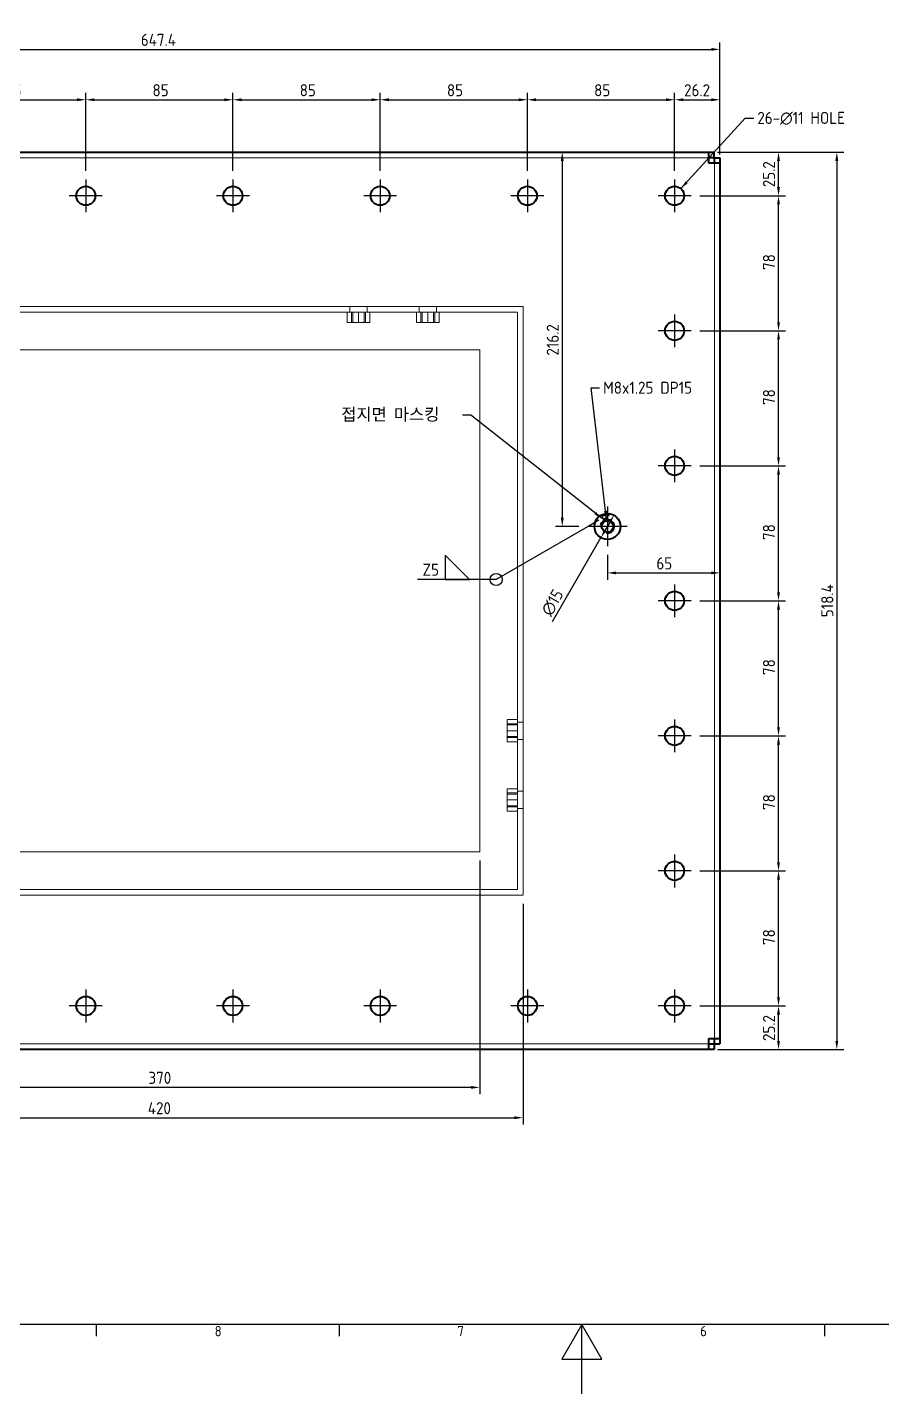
# Model space of a CAD drawing. Header units: millimetres. Extents: x 0 to 1682, y 0 to 1188.
# Drawn here: x 521 to 1014, y 0 to 789 of the extents above; entities that cross this region are included whole.
import ezdxf

# ---------------------------------------------------------------- set-up
doc = ezdxf.new("R2010")
doc.units = ezdxf.units.MM
doc.header["$LTSCALE"] = 2
doc.linetypes.add('CHAIN', pattern=[0.7087, 0.4724, -0.0591, 0.1181, -0.0591])
doc.linetypes.add('DASHED', pattern=[0.2067, 0.1654, -0.0413])
doc.layers.get('0').update_dxf_attribs({"color": 3, "lineweight": 25, "true_color": 0x00ff00})
for name, color, linetype, lineweight, true_color in [('가려진 것(ISO)', 2, 'DASHED', 18, 0xffff00), ('가시적인 것(ISO)', 3, 'Continuous', 40, 0x00ff00), ('가시적인 좁은 것(ISO)', 3, 'Continuous', 35, 0x00ff00), ('기호(ISO)', 5, 'Continuous', 25, 0x0000ff), ('중심 표식(ISO)', 1, 'Continuous', 25, 0xff0000), ('치수(ISO)', 2, 'Continuous', 25, 0xffff00)]:
    doc.layers.add(name, color=color, linetype=linetype, lineweight=lineweight, true_color=true_color)
doc.layers.add('경계(ISO)', color=7, linetype='Continuous', lineweight=25)
doc.styles.add('문자 텍스트_PSTEK_POSCO', font='isocp.shx')
doc.styles.add('치수 텍스트_PSTEK_POSCO', font='isocp.shx')
doc.dimstyles.new('치수_PSTEK_POSCO', dxfattribs={"dimscale": 2, "dimtxt": 3.5, "dimasz": 2.5, "dimexe": 2, "dimexo": 2.5, "dimgap": 1, "dimtad": 1, "dimrnd": 1e-08, "dimdsep": 46, "dimtxsty": '치수 텍스트_PSTEK_POSCO', "dimcen": 0.09, "dimdle": 10, "dimclrd": 7, "dimclre": 7, "dimclrt": 2, "dimadec": 1, "dimazin": 2, "dimtfac": 1, "dimtmove": 0, "dimatfit": 3, "dimfxl": 1, "dimtolj": 1, "dimlwd": -1, "dimlwe": -1, "dimarcsym": 0})
doc.dimstyles.new('치수_PSTEK_POSCO$7', dxfattribs={"dimscale": 2, "dimtxt": 3.5, "dimasz": 2.5, "dimexe": 2, "dimexo": 2.5, "dimgap": 1, "dimtad": 1, "dimrnd": 1e-08, "dimdsep": 46, "dimtxsty": '치수 텍스트_PSTEK_POSCO', "dimcen": 0.09, "dimdle": 10, "dimclrd": 7, "dimclre": 7, "dimclrt": 2, "dimadec": 1, "dimazin": 2, "dimtfac": 1, "dimtmove": 0, "dimatfit": 3, "dimfxl": 1, "dimtolj": 1, "dimlwd": -1, "dimlwe": -1, "dimarcsym": 0})

# ---------------------------------------------------------------- blocks, each defined once
blk = doc.blocks.new('경계 Default Border')
at = {"layer": '경계(ISO)'}
for p, q in [((280.33, 20), (280.33, 16.6)), ((350.42, 20), (350.42, 16.6)), ((490.58, 20), (490.58, 16.6))]:
    blk.add_line(p, q, dxfattribs=at)
at = {"layer": '경계(ISO)', "flags": 128}
for points in [[(20, 20), (20, 574), (821, 574), (821, 20), (20, 20)], [(420.5, 0), (420.5, 20), (414.73, 10), (426.27, 10), (420.5, 20)]]:
    blk.add_lwpolyline(points, dxfattribs=at)
at = {"layer": '경계(ISO)', "color": 2, "true_color": 0xffff00, "char_height": 3, "attachment_point": 7, "style": '문자 텍스트_PSTEK_POSCO'}
for s, insert in [('8', (314.52, 16.57)), ('7', (384.6, 16.59)), ('6', (454.69, 16.57))]:
    blk.add_mtext(s, dxfattribs=dict(at, insert=insert))
blk = doc.blocks.new('*D25')
at = {"layer": 'Defpoints', "color": 0, "transparency": 16777216}
for p in [(554.63, 747.5), (469.63, 701.51), (554.63, 701.51)]:
    blk.add_point(p, dxfattribs=at)
at = {"layer": '치수(ISO)', "color": 7, "transparency": 16777216}
for p, q in [((469.63, 706.51), (469.63, 751.5)), ((554.63, 706.51), (554.63, 751.5)), ((474.63, 747.5), (549.63, 747.5))]:
    blk.add_line(p, q, dxfattribs=at)
for points in [[(474.63, 748.33), (474.63, 746.66), (469.63, 747.5)], [(549.63, 748.33), (549.63, 746.66), (554.63, 747.5)]]:
    blk.add_solid(points, dxfattribs=at)
at = {"layer": '치수(ISO)', "color": 2, "transparency": 16777216, "insert": (508.15, 753), "char_height": 7, "attachment_point": 4, "style": '치수 텍스트_PSTEK_POSCO'}
blk.add_mtext('\\A1;85', dxfattribs=at)
blk = doc.blocks.new('*D26')
at = {"layer": 'Defpoints', "color": 0, "transparency": 16777216}
for p in [(639.63, 747.5), (554.63, 701.51), (639.63, 701.51)]:
    blk.add_point(p, dxfattribs=at)
at = {"layer": '치수(ISO)', "color": 7, "transparency": 16777216}
for p, q in [((554.63, 706.51), (554.63, 751.5)), ((639.63, 706.51), (639.63, 751.5)), ((559.63, 747.5), (634.63, 747.5))]:
    blk.add_line(p, q, dxfattribs=at)
for points in [[(559.63, 748.33), (559.63, 746.66), (554.63, 747.5)], [(634.63, 748.33), (634.63, 746.66), (639.63, 747.5)]]:
    blk.add_solid(points, dxfattribs=at)
at = {"layer": '치수(ISO)', "color": 2, "transparency": 16777216, "insert": (593.15, 753), "char_height": 7, "attachment_point": 4, "style": '치수 텍스트_PSTEK_POSCO'}
blk.add_mtext('\\A1;85', dxfattribs=at)
blk = doc.blocks.new('*D27')
at = {"layer": 'Defpoints', "color": 0, "transparency": 16777216}
for p in [(724.63, 747.5), (639.63, 701.51), (724.63, 701.51)]:
    blk.add_point(p, dxfattribs=at)
at = {"layer": '치수(ISO)', "color": 7, "transparency": 16777216}
for p, q in [((639.63, 706.51), (639.63, 751.5)), ((724.63, 706.51), (724.63, 751.5)), ((644.63, 747.5), (719.63, 747.5))]:
    blk.add_line(p, q, dxfattribs=at)
for points in [[(644.63, 748.33), (644.63, 746.66), (639.63, 747.5)], [(719.63, 748.33), (719.63, 746.66), (724.63, 747.5)]]:
    blk.add_solid(points, dxfattribs=at)
at = {"layer": '치수(ISO)', "color": 2, "transparency": 16777216, "insert": (678.15, 753), "char_height": 7, "attachment_point": 4, "style": '치수 텍스트_PSTEK_POSCO'}
blk.add_mtext('\\A1;85', dxfattribs=at)
blk = doc.blocks.new('*D28')
at = {"layer": 'Defpoints', "color": 0, "transparency": 16777216}
for p in [(809.63, 747.5), (724.63, 701.51), (809.63, 701.51)]:
    blk.add_point(p, dxfattribs=at)
at = {"layer": '치수(ISO)', "color": 7, "transparency": 16777216}
for p, q in [((724.63, 706.51), (724.63, 751.5)), ((809.63, 706.51), (809.63, 751.5)), ((729.63, 747.5), (804.63, 747.5))]:
    blk.add_line(p, q, dxfattribs=at)
for points in [[(729.63, 748.33), (729.63, 746.66), (724.63, 747.5)], [(804.63, 748.33), (804.63, 746.66), (809.63, 747.5)]]:
    blk.add_solid(points, dxfattribs=at)
at = {"layer": '치수(ISO)', "color": 2, "transparency": 16777216, "insert": (763.15, 753), "char_height": 7, "attachment_point": 4, "style": '치수 텍스트_PSTEK_POSCO'}
blk.add_mtext('\\A1;85', dxfattribs=at)
blk = doc.blocks.new('*D29')
at = {"layer": 'Defpoints', "color": 0, "transparency": 16777216}
for p in [(894.63, 747.5), (809.63, 701.51), (894.63, 701.51)]:
    blk.add_point(p, dxfattribs=at)
at = {"layer": '치수(ISO)', "color": 7, "transparency": 16777216}
for p, q in [((809.63, 706.51), (809.63, 751.5)), ((894.63, 706.51), (894.63, 751.5)), ((814.63, 747.5), (889.63, 747.5))]:
    blk.add_line(p, q, dxfattribs=at)
for points in [[(814.63, 748.33), (814.63, 746.66), (809.63, 747.5)], [(889.63, 748.33), (889.63, 746.66), (894.63, 747.5)]]:
    blk.add_solid(points, dxfattribs=at)
at = {"layer": '치수(ISO)', "color": 2, "transparency": 16777216, "insert": (848.15, 753), "char_height": 7, "attachment_point": 4, "style": '치수 텍스트_PSTEK_POSCO'}
blk.add_mtext('\\A1;85', dxfattribs=at)
blk = doc.blocks.new('*D30')
at = {"layer": 'Defpoints', "color": 0, "transparency": 16777216}
for p in [(920.83, 747.5), (920.83, 710.81), (894.63, 701.51)]:
    blk.add_point(p, dxfattribs=at)
at = {"layer": '치수(ISO)', "color": 7, "transparency": 16777216}
for p, q in [((894.63, 706.51), (894.63, 751.5)), ((920.83, 715.81), (920.83, 751.5)), ((899.63, 747.5), (915.83, 747.5))]:
    blk.add_line(p, q, dxfattribs=at)
for points in [[(899.63, 748.33), (899.63, 746.66), (894.63, 747.5)], [(915.83, 748.33), (915.83, 746.66), (920.83, 747.5)]]:
    blk.add_solid(points, dxfattribs=at)
at = {"layer": '치수(ISO)', "color": 2, "transparency": 16777216, "insert": (900.1, 753), "char_height": 7, "attachment_point": 4, "style": '치수 텍스트_PSTEK_POSCO'}
blk.add_mtext('\\A1;26.2', dxfattribs=at)
blk = doc.blocks.new('*D31')
at = {"layer": 'Defpoints', "color": 0, "transparency": 16777216}
for p in [(914.43, 717.21), (954.63, 717.21), (904.13, 692.01)]:
    blk.add_point(p, dxfattribs=at)
at = {"layer": '치수(ISO)', "color": 7, "transparency": 16777216}
for p, q in [((919.43, 717.21), (958.63, 717.21)), ((954.63, 697.01), (954.63, 712.21)), ((909.13, 692.01), (958.63, 692.01))]:
    blk.add_line(p, q, dxfattribs=at)
for points in [[(953.79, 712.21), (955.46, 712.21), (954.63, 717.21)], [(953.79, 697.01), (955.46, 697.01), (954.63, 692.01)]]:
    blk.add_solid(points, dxfattribs=at)
at = {"layer": '치수(ISO)', "color": 2, "transparency": 16777216, "insert": (949.13, 696.98), "char_height": 7, "attachment_point": 4, "rotation": 90, "style": '치수 텍스트_PSTEK_POSCO'}
blk.add_mtext('\\A1;25.2', dxfattribs=at)
blk = doc.blocks.new('*D32')
at = {"layer": 'Defpoints', "color": 0, "transparency": 16777216}
for p in [(904.13, 692.01), (954.63, 692.01), (904.13, 614.01)]:
    blk.add_point(p, dxfattribs=at)
at = {"layer": '치수(ISO)', "color": 7, "transparency": 16777216}
for p, q in [((909.13, 692.01), (958.63, 692.01)), ((954.63, 619.01), (954.63, 687.01)), ((909.13, 614.01), (958.63, 614.01))]:
    blk.add_line(p, q, dxfattribs=at)
for points in [[(953.79, 687.01), (955.46, 687.01), (954.63, 692.01)], [(953.79, 619.01), (955.46, 619.01), (954.63, 614.01)]]:
    blk.add_solid(points, dxfattribs=at)
at = {"layer": '치수(ISO)', "color": 2, "transparency": 16777216, "insert": (949.13, 649.18), "char_height": 7, "attachment_point": 4, "rotation": 90, "style": '치수 텍스트_PSTEK_POSCO'}
blk.add_mtext('\\A1;78', dxfattribs=at)
blk = doc.blocks.new('*D33')
at = {"layer": 'Defpoints', "color": 0, "transparency": 16777216}
for p in [(904.13, 614.01), (954.63, 614.01), (904.13, 536.01)]:
    blk.add_point(p, dxfattribs=at)
at = {"layer": '치수(ISO)', "color": 7, "transparency": 16777216}
for p, q in [((909.13, 614.01), (958.63, 614.01)), ((954.63, 541.01), (954.63, 609.01)), ((909.13, 536.01), (958.63, 536.01))]:
    blk.add_line(p, q, dxfattribs=at)
for points in [[(953.79, 609.01), (955.46, 609.01), (954.63, 614.01)], [(953.79, 541.01), (955.46, 541.01), (954.63, 536.01)]]:
    blk.add_solid(points, dxfattribs=at)
at = {"layer": '치수(ISO)', "color": 2, "transparency": 16777216, "insert": (949.13, 571.18), "char_height": 7, "attachment_point": 4, "rotation": 90, "style": '치수 텍스트_PSTEK_POSCO'}
blk.add_mtext('\\A1;78', dxfattribs=at)
blk = doc.blocks.new('*D34')
at = {"layer": 'Defpoints', "color": 0, "transparency": 16777216}
for p in [(904.13, 536.01), (954.63, 536.01), (904.13, 458.01)]:
    blk.add_point(p, dxfattribs=at)
at = {"layer": '치수(ISO)', "color": 7, "transparency": 16777216}
for p, q in [((909.13, 536.01), (958.63, 536.01)), ((954.63, 463.01), (954.63, 531.01)), ((909.13, 458.01), (958.63, 458.01))]:
    blk.add_line(p, q, dxfattribs=at)
for points in [[(953.79, 531.01), (955.46, 531.01), (954.63, 536.01)], [(953.79, 463.01), (955.46, 463.01), (954.63, 458.01)]]:
    blk.add_solid(points, dxfattribs=at)
at = {"layer": '치수(ISO)', "color": 2, "transparency": 16777216, "insert": (949.13, 493.18), "char_height": 7, "attachment_point": 4, "rotation": 90, "style": '치수 텍스트_PSTEK_POSCO'}
blk.add_mtext('\\A1;78', dxfattribs=at)
blk = doc.blocks.new('*D35')
at = {"layer": 'Defpoints', "color": 0, "transparency": 16777216}
for p in [(904.13, 458.01), (954.63, 458.01), (904.13, 380.01)]:
    blk.add_point(p, dxfattribs=at)
at = {"layer": '치수(ISO)', "color": 7, "transparency": 16777216}
for p, q in [((909.13, 458.01), (958.63, 458.01)), ((954.63, 385.01), (954.63, 453.01)), ((909.13, 380.01), (958.63, 380.01))]:
    blk.add_line(p, q, dxfattribs=at)
for points in [[(953.79, 453.01), (955.46, 453.01), (954.63, 458.01)], [(953.79, 385.01), (955.46, 385.01), (954.63, 380.01)]]:
    blk.add_solid(points, dxfattribs=at)
at = {"layer": '치수(ISO)', "color": 2, "transparency": 16777216, "insert": (949.13, 415.18), "char_height": 7, "attachment_point": 4, "rotation": 90, "style": '치수 텍스트_PSTEK_POSCO'}
blk.add_mtext('\\A1;78', dxfattribs=at)
blk = doc.blocks.new('*D36')
at = {"layer": 'Defpoints', "color": 0, "transparency": 16777216}
for p in [(904.13, 380.01), (954.63, 380.01), (904.13, 302.01)]:
    blk.add_point(p, dxfattribs=at)
at = {"layer": '치수(ISO)', "color": 7, "transparency": 16777216}
for p, q in [((909.13, 380.01), (958.63, 380.01)), ((954.63, 307.01), (954.63, 375.01)), ((909.13, 302.01), (958.63, 302.01))]:
    blk.add_line(p, q, dxfattribs=at)
for points in [[(953.79, 375.01), (955.46, 375.01), (954.63, 380.01)], [(953.79, 307.01), (955.46, 307.01), (954.63, 302.01)]]:
    blk.add_solid(points, dxfattribs=at)
at = {"layer": '치수(ISO)', "color": 2, "transparency": 16777216, "insert": (949.13, 337.18), "char_height": 7, "attachment_point": 4, "rotation": 90, "style": '치수 텍스트_PSTEK_POSCO'}
blk.add_mtext('\\A1;78', dxfattribs=at)
blk = doc.blocks.new('*D37')
at = {"layer": 'Defpoints', "color": 0, "transparency": 16777216}
for p in [(904.13, 302.01), (954.63, 302.01), (904.13, 224.01)]:
    blk.add_point(p, dxfattribs=at)
at = {"layer": '치수(ISO)', "color": 7, "transparency": 16777216}
for p, q in [((909.13, 302.01), (958.63, 302.01)), ((954.63, 229.01), (954.63, 297.01)), ((909.13, 224.01), (958.63, 224.01))]:
    blk.add_line(p, q, dxfattribs=at)
for points in [[(953.79, 297.01), (955.46, 297.01), (954.63, 302.01)], [(953.79, 229.01), (955.46, 229.01), (954.63, 224.01)]]:
    blk.add_solid(points, dxfattribs=at)
at = {"layer": '치수(ISO)', "color": 2, "transparency": 16777216, "insert": (949.13, 259.18), "char_height": 7, "attachment_point": 4, "rotation": 90, "style": '치수 텍스트_PSTEK_POSCO'}
blk.add_mtext('\\A1;78', dxfattribs=at)
blk = doc.blocks.new('*D38')
at = {"layer": 'Defpoints', "color": 0, "transparency": 16777216}
for p in [(904.13, 224.01), (954.63, 224.01), (914.43, 198.81)]:
    blk.add_point(p, dxfattribs=at)
at = {"layer": '치수(ISO)', "color": 7, "transparency": 16777216}
for p, q in [((909.13, 224.01), (958.63, 224.01)), ((954.63, 203.81), (954.63, 219.01)), ((919.43, 198.81), (958.63, 198.81))]:
    blk.add_line(p, q, dxfattribs=at)
for points in [[(953.79, 219.01), (955.46, 219.01), (954.63, 224.01)], [(953.79, 203.81), (955.46, 203.81), (954.63, 198.81)]]:
    blk.add_solid(points, dxfattribs=at)
at = {"layer": '치수(ISO)', "color": 2, "transparency": 16777216, "insert": (949.13, 203.74), "char_height": 7, "attachment_point": 4, "rotation": 90, "style": '치수 텍스트_PSTEK_POSCO'}
blk.add_mtext('\\A1;25.2', dxfattribs=at)
blk = doc.blocks.new('*D39')
at = {"layer": 'Defpoints', "color": 0, "transparency": 16777216}
for p in [(829.76, 717.21), (829.76, 501.01), (844.33, 501.01)]:
    blk.add_point(p, dxfattribs=at)
at = {"layer": '치수(ISO)', "color": 7, "transparency": 16777216}
for p, q in [((829.76, 712.21), (829.76, 506.01)), ((839.33, 501.01), (825.76, 501.01))]:
    blk.add_line(p, q, dxfattribs=at)
for points in [[(828.92, 712.21), (830.59, 712.21), (829.76, 717.21)], [(828.92, 506.01), (830.59, 506.01), (829.76, 501.01)]]:
    blk.add_solid(points, dxfattribs=at)
at = {"layer": '치수(ISO)', "color": 2, "transparency": 16777216, "insert": (824.26, 599.71), "char_height": 7, "attachment_point": 4, "rotation": 90, "style": '치수 텍스트_PSTEK_POSCO'}
blk.add_mtext('\\A1;216.2', dxfattribs=at)
blk = doc.blocks.new('*D40')
at = {"layer": 'Defpoints', "color": 0, "transparency": 16777216}
for p in [(855.83, 489.51), (920.83, 474.16), (920.83, 474.16)]:
    blk.add_point(p, dxfattribs=at)
at = {"layer": '치수(ISO)', "color": 7, "transparency": 16777216}
for p, q in [((855.83, 484.51), (855.83, 470.16)), ((860.83, 474.16), (915.83, 474.16))]:
    blk.add_line(p, q, dxfattribs=at)
for points in [[(860.83, 474.99), (860.83, 473.33), (855.83, 474.16)], [(915.83, 474.99), (915.83, 473.33), (920.83, 474.16)]]:
    blk.add_solid(points, dxfattribs=at)
at = {"layer": '치수(ISO)', "color": 2, "transparency": 16777216, "insert": (884.12, 479.66), "char_height": 7, "attachment_point": 4, "style": '치수 텍스트_PSTEK_POSCO'}
blk.add_mtext('\\A1;65', dxfattribs=at)
blk = doc.blocks.new('*D41')
at = {"layer": 'Defpoints', "color": 0, "transparency": 16777216}
for p in [(859.58, 507.51), (852.08, 494.52)]:
    blk.add_point(p, dxfattribs=at)
at = {"layer": '치수(ISO)', "color": 7, "transparency": 16777216}
for p, q in [((857.08, 503.18), (854.58, 498.85)), ((852.08, 494.52), (824, 445.89))]:
    blk.add_line(p, q, dxfattribs=at)
for points in [[(856.35, 503.59), (857.8, 502.76), (859.58, 507.51)], [(853.85, 499.26), (855.3, 498.43), (852.08, 494.52)]]:
    blk.add_solid(points, dxfattribs=at)
at = {"layer": '치수(ISO)', "color": 2, "transparency": 16777216, "insert": (820.24, 450.37), "char_height": 7, "attachment_point": 4, "rotation": 60, "style": '치수 텍스트_PSTEK_POSCO'}
blk.add_mtext('\\A1;∅15', dxfattribs=at)
blk = doc.blocks.new('*D50')
at = {"layer": 'Defpoints', "color": 0, "transparency": 16777216}
for p in [(920.83, 776.6), (273.43, 713.91), (920.83, 713.91)]:
    blk.add_point(p, dxfattribs=at)
at = {"layer": '치수(ISO)', "color": 7, "transparency": 16777216}
for p, q in [((273.43, 718.91), (273.43, 780.6)), ((278.43, 776.6), (915.83, 776.6)), ((920.83, 718.91), (920.83, 780.6))]:
    blk.add_line(p, q, dxfattribs=at)
for points in [[(278.43, 777.43), (278.43, 775.76), (273.43, 776.6)], [(915.83, 777.43), (915.83, 775.76), (920.83, 776.6)]]:
    blk.add_solid(points, dxfattribs=at)
at = {"layer": '치수(ISO)', "color": 2, "transparency": 16777216, "insert": (586.42, 782.1), "char_height": 7, "attachment_point": 4, "style": '치수 텍스트_PSTEK_POSCO'}
blk.add_mtext('\\A1;647.4', dxfattribs=at)
blk = doc.blocks.new('*D51')
at = {"layer": 'Defpoints', "color": 0, "transparency": 16777216}
for p in [(917.53, 717.21), (917.53, 198.81), (988.29, 198.81)]:
    blk.add_point(p, dxfattribs=at)
at = {"layer": '치수(ISO)', "color": 7, "transparency": 16777216}
for p, q in [((922.53, 717.21), (992.29, 717.21)), ((988.29, 712.21), (988.29, 203.81)), ((922.53, 198.81), (992.29, 198.81))]:
    blk.add_line(p, q, dxfattribs=at)
for points in [[(987.45, 712.21), (989.12, 712.21), (988.29, 717.21)], [(987.45, 203.81), (989.12, 203.81), (988.29, 198.81)]]:
    blk.add_solid(points, dxfattribs=at)
at = {"layer": '치수(ISO)', "color": 2, "transparency": 16777216, "insert": (982.79, 448.56), "char_height": 7, "attachment_point": 4, "rotation": 90, "style": '치수 텍스트_PSTEK_POSCO'}
blk.add_mtext('\\A1;518.4', dxfattribs=at)
blk = doc.blocks.new('용접 기호 식별자3')
at = {"layer": '기호(ISO)', "color": 7}
for p, q in [((426.53, 252.92), (426.27, 252.78)), ((426.47, 253.03), (426.61, 252.78)), ((426.53, 252.92), (426.59, 252.96)), ((428.69, 254.17), (428.46, 254.09)), ((428.47, 254.04), (428.69, 254.17)), ((428.47, 253.98), (428.69, 254.17)), ((422.17, 250.41), (395.8, 235.19)), ((425.39, 252.27), (422.51, 250.61)), ((395.8, 235.19), (373.12, 235.19))]:
    blk.add_line(p, q, dxfattribs=at)
at = {"layer": '기호(ISO)'}
for p, q in [((388.05, 235.19), (381.05, 242.19)), ((381.05, 242.19), (381.05, 235.19)), ((381.05, 235.19), (388.05, 235.19))]:
    blk.add_line(p, q, dxfattribs=at)
at = {"layer": '기호(ISO)', "color": 7, "flags": 128}
blk.add_lwpolyline([(426.78, 252.49), (428.69, 254.17), (426.28, 253.36), (426.78, 252.49)], dxfattribs=at)
at = {"layer": '기호(ISO)'}
blk.add_circle((395.8, 235.19), 1.75, dxfattribs=at)
at = {"layer": '기호(ISO)', "color": 7}
blk.add_solid([(426.78, 252.49), (428.69, 254.17), (426.28, 253.36), (426.78, 252.49)], dxfattribs=at)
at = {"layer": '기호(ISO)', "color": 7, "insert": (374.52, 236.24), "char_height": 3.5, "attachment_point": 7, "style": '치수 텍스트_PSTEK_POSCO'}
blk.add_mtext('Z5', dxfattribs=at)
blk = doc.blocks.new('*D73')
at = {"layer": 'Defpoints', "color": 0, "transparency": 16777216}
for p in [(387.13, 288.01), (807.13, 288.01), (807.13, 159.42)]:
    blk.add_point(p, dxfattribs=at)
at = {"layer": '치수(ISO)', "color": 7, "transparency": 16777216}
for p, q in [((387.13, 283.01), (387.13, 155.42)), ((807.13, 283.01), (807.13, 155.42)), ((392.13, 159.42), (802.13, 159.42))]:
    blk.add_line(p, q, dxfattribs=at)
for points in [[(392.13, 160.25), (392.13, 158.59), (387.13, 159.42)], [(802.13, 160.25), (802.13, 158.59), (807.13, 159.42)]]:
    blk.add_solid(points, dxfattribs=at)
at = {"layer": '치수(ISO)', "color": 2, "transparency": 16777216, "insert": (590.47, 164.92), "char_height": 7, "attachment_point": 4, "style": '치수 텍스트_PSTEK_POSCO'}
blk.add_mtext('\\A1;420', dxfattribs=at)
blk = doc.blocks.new('*D77')
at = {"layer": 'Defpoints', "color": 0, "transparency": 16777216}
for p in [(412.13, 313.01), (782.13, 313.01), (412.13, 176.94)]:
    blk.add_point(p, dxfattribs=at)
at = {"layer": '치수(ISO)', "color": 7, "transparency": 16777216}
for p, q in [((412.13, 308.01), (412.13, 172.94)), ((782.13, 308.01), (782.13, 172.94)), ((777.13, 176.94), (417.13, 176.94))]:
    blk.add_line(p, q, dxfattribs=at)
for points in [[(417.13, 177.78), (417.13, 176.11), (412.13, 176.94)], [(777.13, 177.78), (777.13, 176.11), (782.13, 176.94)]]:
    blk.add_solid(points, dxfattribs=at)
at = {"layer": '치수(ISO)', "color": 2, "transparency": 16777216, "insert": (590.82, 182.44), "char_height": 7, "attachment_point": 4, "style": '치수 텍스트_PSTEK_POSCO'}
blk.add_mtext('\\A1;370', dxfattribs=at)

msp = doc.modelspace()

# ---------------------------------------------------------------- linework, layer by layer
at = {"layer": '가려진 것(ISO)'}
for p, q in [((914.426, 714.012), (279.826, 714.012)), ((917.626, 205.212), (917.626, 710.812)), ((807.126, 628.012), (387.126, 628.012)), ((390.326, 624.812), (803.926, 624.812)), ((705.626, 624.812), (705.626, 618.812)), ((707.126, 624.812), (707.126, 628.012)), ((708.126, 624.812), (708.126, 618.812)), ((708.802, 618.812), (708.802, 624.812)), ((712.126, 624.812), (712.126, 618.812)), ((715.449, 618.812), (715.449, 624.812)), ((716.126, 618.812), (716.126, 624.812)), ((717.126, 624.812), (717.126, 628.012)), ((718.626, 624.812), (718.626, 618.812)), ((745.626, 624.812), (745.626, 618.812)), ((747.126, 624.812), (747.126, 628.012)), ((748.126, 624.812), (748.126, 618.812)), ((748.802, 618.812), (748.802, 624.812)), ((752.126, 624.812), (752.126, 618.812)), ((755.449, 618.812), (755.449, 624.812)), ((756.126, 618.812), (756.126, 624.812)), ((757.126, 624.812), (757.126, 628.012)), ((758.626, 624.812), (758.626, 618.812)), ((803.926, 624.812), (803.926, 291.212)), ((807.126, 288.012), (807.126, 628.012)), ((712.126, 618.812), (705.626, 618.812)), ((718.626, 618.812), (712.126, 618.812)), ((752.126, 618.812), (745.626, 618.812)), ((758.626, 618.812), (752.126, 618.812)), ((412.126, 603.012), (782.126, 603.012)), ((782.126, 603.012), (782.126, 313.012)), ((803.926, 389.512), (797.926, 389.512)), ((797.926, 383.012), (797.926, 389.512)), ((803.926, 387.012), (797.926, 387.012)), ((803.926, 388.012), (807.126, 388.012)), ((797.926, 386.336), (803.926, 386.336)), ((803.926, 383.012), (797.926, 383.012)), ((797.926, 376.512), (797.926, 383.012)), ((797.926, 379.689), (803.926, 379.689)), ((797.926, 379.012), (803.926, 379.012)), ((803.926, 376.512), (797.926, 376.512)), ((803.926, 378.012), (807.126, 378.012)), ((803.926, 349.512), (797.926, 349.512)), ((797.926, 343.012), (797.926, 349.512)), ((803.926, 348.012), (807.126, 348.012)), ((803.926, 347.012), (797.926, 347.012)), ((797.926, 346.336), (803.926, 346.336)), ((803.926, 343.012), (797.926, 343.012)), ((797.926, 336.512), (797.926, 343.012)), ((797.926, 339.689), (803.926, 339.689)), ((797.926, 339.012), (803.926, 339.012)), ((803.926, 336.512), (797.926, 336.512)), ((803.926, 338.012), (807.126, 338.012)), ((782.126, 313.012), (412.126, 313.012)), ((387.126, 288.012), (807.126, 288.012)), ((803.926, 291.212), (390.326, 291.212)), ((279.826, 202.012), (914.426, 202.012))]:
    msp.add_line(p, q, dxfattribs=at)
at = {"layer": '가시적인 것(ISO)'}
for p, q in [((279.826, 717.212), (914.426, 717.212)), ((914.426, 716.355), (914.426, 717.212)), ((914.426, 717.212), (917.526, 717.212)), ((914.426, 710.812), (914.426, 716.355)), ((917.526, 714.012), (914.426, 714.012)), ((919.969, 710.812), (914.426, 710.812)), ((917.526, 714.012), (917.526, 717.212)), ((917.626, 710.812), (917.626, 713.912)), ((917.626, 713.912), (920.826, 713.912)), ((920.826, 710.812), (919.969, 710.812)), ((920.826, 713.912), (920.826, 710.812)), ((920.826, 710.812), (920.826, 205.212)), ((914.426, 198.812), (279.826, 198.812)), ((914.426, 199.67), (914.426, 205.212)), ((914.426, 205.212), (919.969, 205.212)), ((914.426, 202.012), (917.526, 202.012)), ((914.426, 198.812), (914.426, 199.67)), ((917.526, 198.812), (914.426, 198.812)), ((917.526, 202.012), (917.526, 198.812)), ((917.626, 202.112), (917.626, 205.212)), ((917.626, 202.112), (920.826, 202.112)), ((919.969, 205.212), (920.826, 205.212)), ((920.826, 205.212), (920.826, 202.112))]:
    msp.add_line(p, q, dxfattribs=at)
for centre, radius in [((554.626, 692.012), 5.5), ((639.626, 692.012), 5.5), ((724.626, 692.012), 5.5), ((809.626, 692.012), 5.5), ((894.626, 692.012), 5.5), ((894.626, 614.012), 5.5), ((894.626, 536.012), 5.5), ((855.826, 501.012), 7.5), ((855.826, 501.012), 3.324), ((894.626, 458.012), 5.5), ((894.626, 380.012), 5.5), ((894.626, 302.012), 5.5), ((554.626, 224.012), 5.5), ((639.626, 224.012), 5.5), ((724.626, 224.012), 5.5), ((809.626, 224.012), 5.5), ((894.626, 224.012), 5.5)]:
    msp.add_circle(centre, radius, dxfattribs=at)
at = {"layer": '가시적인 좁은 것(ISO)'}
msp.add_arc((855.826, 501.012), 4, 260, 170, dxfattribs=at)
at = {"layer": '중심 표식(ISO)', "linetype": 'CHAIN'}
for p, q in [((554.626, 701.512), (554.626, 682.512)), ((639.626, 701.512), (639.626, 682.512)), ((724.626, 701.512), (724.626, 682.512)), ((809.626, 701.512), (809.626, 682.512)), ((894.626, 701.512), (894.626, 682.512)), ((564.126, 692.012), (545.126, 692.012)), ((649.126, 692.012), (630.126, 692.012)), ((734.126, 692.012), (715.126, 692.012)), ((819.126, 692.012), (800.126, 692.012)), ((904.126, 692.012), (885.126, 692.012)), ((894.626, 623.512), (894.626, 604.512)), ((904.126, 614.012), (885.126, 614.012)), ((894.626, 545.512), (894.626, 526.512)), ((904.126, 536.012), (885.126, 536.012)), ((855.826, 512.512), (855.826, 489.512)), ((867.326, 501.012), (844.326, 501.012)), ((894.626, 467.512), (894.626, 448.512)), ((904.126, 458.012), (885.126, 458.012)), ((894.626, 389.512), (894.626, 370.512)), ((904.126, 380.012), (885.126, 380.012)), ((894.626, 311.512), (894.626, 292.512)), ((904.126, 302.012), (885.126, 302.012)), ((554.626, 233.512), (554.626, 214.512)), ((639.626, 233.512), (639.626, 214.512)), ((724.626, 233.512), (724.626, 214.512)), ((809.626, 233.512), (809.626, 214.512)), ((894.626, 233.512), (894.626, 214.512)), ((564.126, 224.012), (545.126, 224.012)), ((649.126, 224.012), (630.126, 224.012)), ((734.126, 224.012), (715.126, 224.012)), ((819.126, 224.012), (800.126, 224.012)), ((904.126, 224.012), (885.126, 224.012))]:
    msp.add_line(p, q, dxfattribs=at)

# ---------------------------------------------------------------- block references
at = {"xscale": 2, "yscale": 2, "zscale": 2}
msp.add_blockref('경계 Default Border', (0, 0), dxfattribs=at)
at = {"layer": '기호(ISO)', "xscale": 2, "yscale": 2, "zscale": 2}
msp.add_blockref('용접 기호 식별자3', (0, 0), dxfattribs=at)

# ---------------------------------------------------------------- texts
at = {"layer": '기호(ISO)', "color": 2, "true_color": 0xffff00, "char_height": 7, "attachment_point": 4, "line_spacing_factor": 0.6125, "style": '치수 텍스트_PSTEK_POSCO'}
for s, insert, width in [('{26-\\fAIGDT|b0|i0;\\H7.0000;n\\fisocp|b0|i0;\\H7.0000;11 HOLE}', (942.415, 736.78), 59.00568), ('{M8x1.25 DP15}', (853.35, 581.13), 60.50369)]:
    msp.add_mtext(s, dxfattribs=dict(at, insert=insert, width=width))
at = {"layer": '기호(ISO)', "color": 2, "true_color": 0xffff00, "insert": (702.117, 565.36), "char_height": 7, "width": 67.93921, "attachment_point": 4, "style": '치수 텍스트_PSTEK_POSCO'}
msp.add_mtext('{\\fISOCP|b0|i0;\\H7.0000;접지면 마스킹}', dxfattribs=at)

# ---------------------------------------------------------------- dimensions: what is measured, and where the dimension line sits
at = {"layer": '치수(ISO)', "color": 7}
dim = msp.add_linear_dim(base=(920.826, 776.595), p1=(273.426, 713.912), p2=(920.826, 713.912), dimstyle='치수_PSTEK_POSCO', override={"dimdec": 2, "dimtp": 0, "dimtm": 0, "dimtdec": 2, "dimtofl": 0, "dimatfit": 1}, dxfattribs=at)
dim.commit()
dim.dimension.update_dxf_attribs({"geometry": '*D50', "text_midpoint": (597.126, 776.595), "dimtype": 160})
for base, p1, p2, angle, override, picture, middle in [((554.626, 747.498), (469.626, 701.512), (554.626, 701.512), 180, {"dimdec": 2, "dimtp": 0, "dimtm": 0, "dimtdec": 2, "dimtofl": 0, "dimatfit": 1}, '*D25', (512.146, 747.498)), ((639.626, 747.498), (554.626, 701.512), (639.626, 701.512), 180, {"dimdec": 2, "dimtp": 0, "dimtm": 0, "dimtdec": 2, "dimtofl": 0, "dimatfit": 1}, '*D26', (597.146, 747.498)), ((724.626, 747.498), (639.626, 701.512), (724.626, 701.512), 180, {"dimdec": 2, "dimtp": 0, "dimtm": 0, "dimtdec": 2, "dimtofl": 0, "dimatfit": 1}, '*D27', (682.146, 747.498)), ((809.626, 747.498), (724.626, 701.512), (809.626, 701.512), 180, {"dimdec": 2, "dimtp": 0, "dimtm": 0, "dimtdec": 2, "dimtofl": 0, "dimatfit": 1}, '*D28', (767.146, 747.498)), ((894.626, 747.498), (809.626, 701.512), (894.626, 701.512), 180, {"dimdec": 2, "dimtp": 0, "dimtm": 0, "dimtdec": 2, "dimtofl": 0, "dimatfit": 1}, '*D29', (852.146, 747.498)), ((920.826, 747.498), (894.626, 701.512), (920.826, 710.812), 180, {"dimdec": 2, "dimtp": 0, "dimtm": 0, "dimtdec": 2, "dimtofl": 0, "dimatfit": 1}, '*D30', (907.746, 747.498)), ((829.758, 501.012), (829.758, 717.212), (844.326, 501.012), 270, {"dimdec": 2, "dimse1": 1, "dimtp": 0, "dimtm": 0, "dimtdec": 2, "dimtofl": 0, "dimatfit": 1}, '*D39', (829.758, 609.112)), ((954.626, 717.212), (904.126, 692.012), (914.426, 717.212), 90, {"dimdec": 2, "dimtp": 0, "dimtm": 0, "dimtdec": 2, "dimtofl": 0, "dimatfit": 1}, '*D31', (954.626, 704.632)), ((988.287, 198.812), (917.526, 717.212), (917.526, 198.812), 270, {"dimdec": 2, "dimtp": 0, "dimtm": 0, "dimtdec": 2, "dimtofl": 0, "dimatfit": 1}, '*D51', (988.287, 458.012)), ((954.626, 692.012), (904.126, 614.012), (904.126, 692.012), 90, {"dimdec": 2, "dimtp": 0, "dimtm": 0, "dimtdec": 2, "dimtofl": 0, "dimatfit": 1}, '*D32', (954.626, 653.032)), ((954.626, 614.012), (904.126, 536.012), (904.126, 614.012), 90, {"dimdec": 2, "dimtp": 0, "dimtm": 0, "dimtdec": 2, "dimtofl": 0, "dimatfit": 1}, '*D33', (954.626, 575.032)), ((954.626, 536.012), (904.126, 458.012), (904.126, 536.012), 90, {"dimdec": 2, "dimtp": 0, "dimtm": 0, "dimtdec": 2, "dimtofl": 0, "dimatfit": 1}, '*D34', (954.626, 497.032)), ((920.826, 474.159), (855.826, 489.512), (920.826, 474.159), 180, {"dimdec": 2, "dimse2": 1, "dimtp": 0, "dimtm": 0, "dimtdec": 2, "dimtofl": 0, "dimatfit": 1}, '*D40', (888.326, 474.159)), ((954.626, 458.012), (904.126, 380.012), (904.126, 458.012), 90, {"dimdec": 2, "dimtp": 0, "dimtm": 0, "dimtdec": 2, "dimtofl": 0, "dimatfit": 1}, '*D35', (954.626, 419.032)), ((954.626, 380.012), (904.126, 302.012), (904.126, 380.012), 90, {"dimdec": 2, "dimtp": 0, "dimtm": 0, "dimtdec": 2, "dimtofl": 0, "dimatfit": 1}, '*D36', (954.626, 341.032)), ((412.126, 176.943), (782.126, 313.012), (412.126, 313.012), 180, {"dimdec": 2, "dimtp": 0, "dimtm": 0, "dimtdec": 2, "dimtofl": 0, "dimatfit": 1}, '*D77', (597.126, 176.943)), ((954.626, 302.012), (904.126, 224.012), (904.126, 302.012), 90, {"dimdec": 2, "dimtp": 0, "dimtm": 0, "dimtdec": 2, "dimtofl": 0, "dimatfit": 1}, '*D37', (954.626, 263.032)), ((807.126, 159.42), (387.126, 288.012), (807.126, 288.012), 180, {"dimdec": 2, "dimtp": 0, "dimtm": 0, "dimtdec": 2, "dimtofl": 0, "dimatfit": 1}, '*D73', (597.126, 159.42)), ((954.626, 224.012), (914.426, 198.812), (904.126, 224.012), 90, {"dimdec": 2, "dimtp": 0, "dimtm": 0, "dimtdec": 2, "dimtofl": 0, "dimatfit": 1}, '*D38', (954.626, 211.392))]:
    dim = msp.add_linear_dim(base=base, p1=p1, p2=p2, angle=angle, dimstyle='치수_PSTEK_POSCO', override=override, dxfattribs=at)
    dim.commit()
    dim.dimension.update_dxf_attribs({"geometry": picture, "text_midpoint": middle, "dimtype": 160})
dim = msp.add_diameter_dim_2p(p1=(859.576, 507.507), p2=(852.076, 494.517), dimstyle='치수_PSTEK_POSCO', override={"dimdec": 2, "dimlfac": 1, "dimtp": 0, "dimtm": 0, "dimtdec": 2, "dimatfit": 2}, dxfattribs=at)
dim.commit()
dim.dimension.update_dxf_attribs({"geometry": '*D41', "text_midpoint": (828.224, 453.203), "dimtype": 163})

# ---------------------------------------------------------------- leaders
at = {"layer": '기호(ISO)', "color": 7, "annotation_type": 0, "has_hookline": 1}
for points, hookline_direction, text_width in [([(898.233, 696.164), (935.415, 736.78), (940.415, 736.78)], 0, 54.949), ([(855.315, 504.979), (846.35, 581.13), (851.35, 581.13)], 0, 52.09), ([(852.773, 505.52), (777.057, 565.36), (772.057, 565.36)], 1, 57.64)]:
    msp.add_leader(points, dimstyle='치수_PSTEK_POSCO$7', override={"dimtad": 0}, dxfattribs=dict(at, hookline_direction=hookline_direction, text_width=text_width))

doc.saveas('drawing.dxf')
